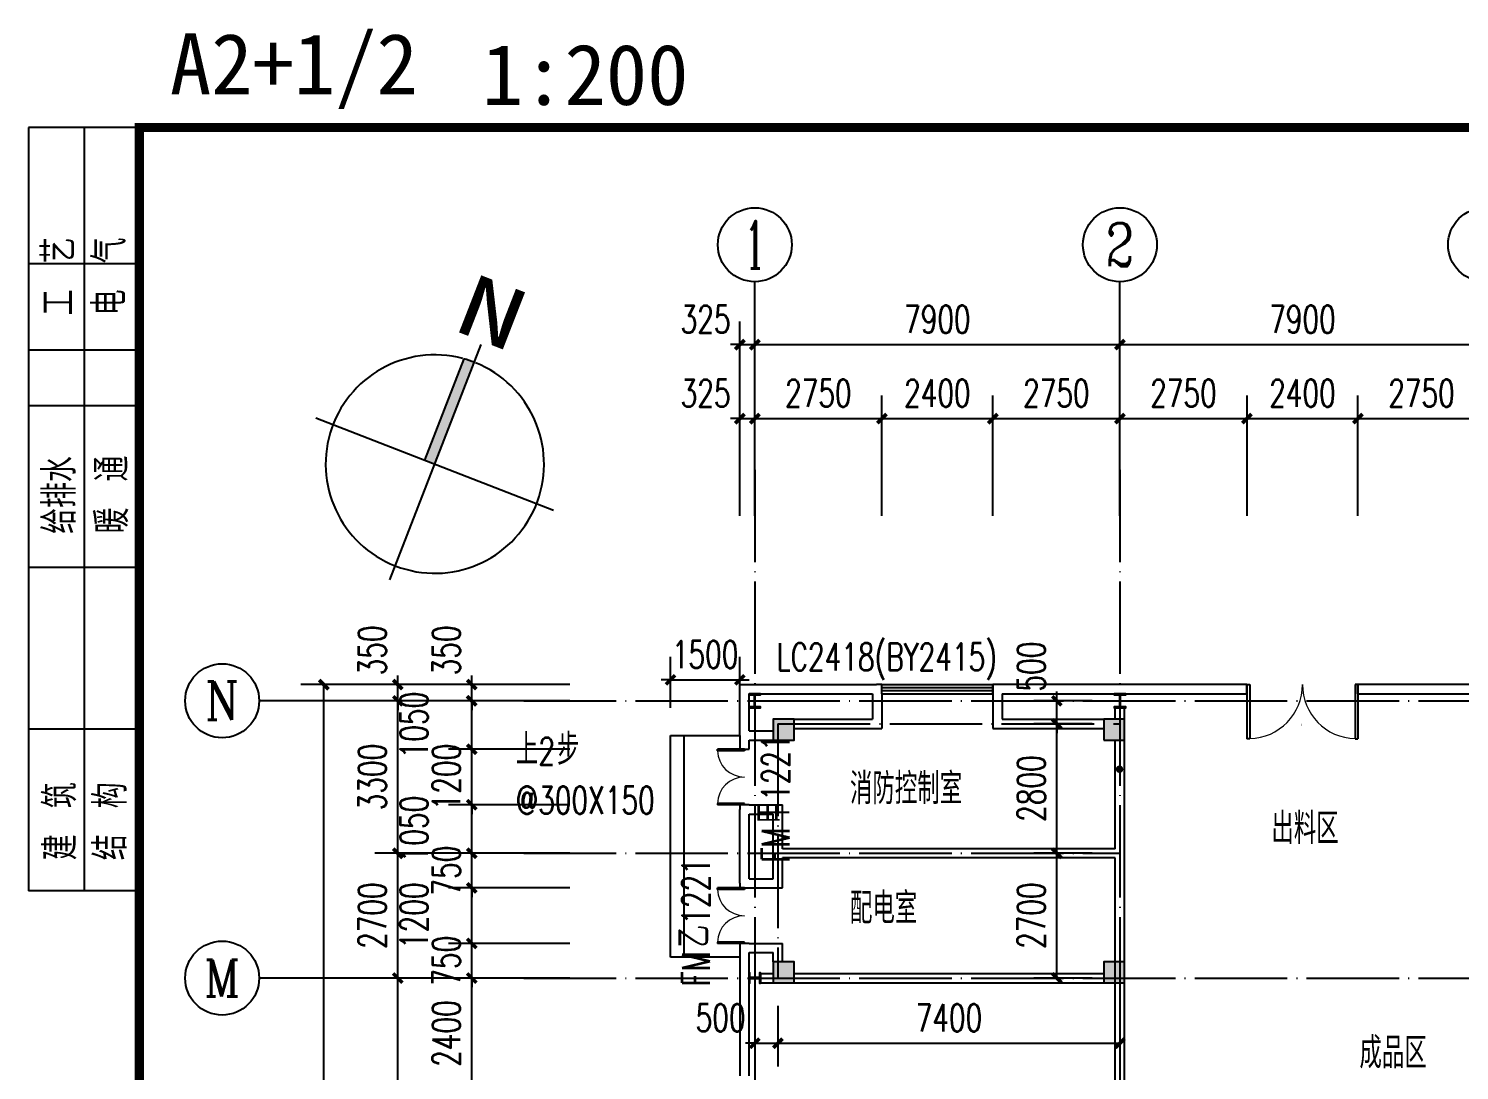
# Model space of a CAD drawing. Extents: x -2187 to 96136, y -11110 to 52208.
# Drawn here: x -2187 to 28771, y 29666 to 52208 of the extents above; entities that cross this region are included whole.
import ezdxf
from ezdxf.enums import TextEntityAlignment as Align

# ---------------------------------------------------------------- set-up
doc = ezdxf.new("R2010")
doc.units = 0
doc.header["$LTSCALE"] = 1000
doc.header["$MEASUREMENT"] = 0
doc.linetypes.add('DOTE', pattern=[2.42, 2, -0.2, 0.02, -0.2])
for name, color, linetype in [('AXIS', 3, 'Continuous'), ('AXIS_TEXT', 7, 'Continuous'), ('COLUMN', 4, 'Continuous'), ('DIM_SYMB', 3, 'Continuous'), ('DOTE', 14, 'DOTE'), ('PUB_DIM', 3, 'Continuous'), ('PUB_HATCH', 8, 'Continuous'), ('PUB_TEXT', 7, 'Continuous'), ('WALL', 4, 'Continuous'), ('WINDOW', 2, 'Continuous'), ('WINDOW_TEXT', 7, 'Continuous')]:
    doc.layers.add(name, color=color, linetype=linetype)
doc.styles.add('_HZTXT', font='txt.shx', dxfattribs={"width": 0.8, "bigfont": 'hztxt.shx'})
doc.styles.add('_TCH_AXIS', font='COMPLEX', dxfattribs={"bigfont": 'GBCBIG'})
doc.styles.add('_TCH_DIM', font='SIMPLEX', dxfattribs={"bigfont": 'GBCBIG'})
doc.styles.add('_TCH_DIM_T3', font='SIMPLEX', dxfattribs={"width": 0.705882, "bigfont": 'GBCBIG'})
doc.styles.add('_TCH_WINDOW', font='SIMPLEX', dxfattribs={"bigfont": 'GBCBIG'})
doc.styles.add('COMPLEX', font='COMPLEX')
doc.styles.get("Standard").update_dxf_attribs({"font": 'gbenor.shx', "bigfont": 'gbcbig.shx'})
doc.styles.add('黑体', font='simhei.ttf')
doc.dimstyles.new('_TCH_ARCH&&200', dxfattribs={"dimtxt": 595, "dimasz": 200, "dimexe": 500, "dimexo": 600, "dimgap": 252.5, "dimtad": 1, "dimdec": 0, "dimzin": 0, "dimdsep": 46, "dimtxsty": '_TCH_DIM_T3', "dimblk": 'ARCHTICK', "dimcen": 0.09, "dimclrt": 7, "dimazin": 2, "dimtfac": 1, "dimtdec": 0, "dimtix": 1, "dimtmove": 2, "dimatfit": 3, "dimfxl": 0, "dimtolj": 1, "dimtzin": 0, "dimarcsym": 0})

# ---------------------------------------------------------------- blocks, each defined once
blk = doc.blocks.new('111')
for p, q in [((1537.8, 2542.5), (1537.8, 3323.4)), ((1503.9, 3262.7), (1503.9, 2926.9)), ((1142.9, 2926.9), (1931.7, 2926.9))]:
    blk.add_line(p, q)
for start, end in [(96.4384, 89.3614), (90.0249, 95.7797)]:
    blk.add_arc((1537.8, 2926.9), 337.5, start, end)
for points in [[(1503.9, 3262.7), (1537.8, 2926.9), (1537.7, 3264.4)], [(1503.9, 2926.9), (1503.9, 3262.7), (1537.8, 2926.9)]]:
    blk.add_solid(points)
at = {"layer": 'PUB_TEXT', "style": '黑体', "width": 1.5}
blk.add_text('N', height=189.3, dxfattribs=at).set_placement((1436.1, 3333.4))
blk = doc.blocks.new('_ArchTick')
at = {"color": 0, "linetype": 'ByBlock', "const_width": 0.4}
blk.add_lwpolyline([(-0.5, -0.5), (0.5, 0.5)], dxfattribs=at)
blk = doc.blocks.new('*D39')
at = {"layer": 'Defpoints', "color": 0, "transparency": 16777216}
for p in [(13201, 38116), (11701, 36913), (13201, 36913)]:
    blk.add_point(p, dxfattribs=at)
at = {"layer": 'PUB_DIM', "color": 0, "lineweight": -2, "transparency": 16777216}
for p, q in [((11701, 37513), (11701, 38616)), ((13201, 37513), (13201, 38616)), ((11701, 38116), (11501, 38116)), ((11701, 38116), (13201, 38116)), ((13201, 38116), (13401, 38116))]:
    blk.add_line(p, q, dxfattribs=at)
at = {"layer": 'PUB_DIM', "color": 0, "lineweight": -2, "transparency": 16777216, "xscale": 200, "yscale": 200, "zscale": 200}
blk.add_blockref('_ArchTick', (11701, 38116), dxfattribs=at)
at = {"layer": 'PUB_DIM', "color": 0, "lineweight": -2, "transparency": 16777216, "xscale": 200, "yscale": 200, "zscale": 200, "rotation": 180}
blk.add_blockref('_ArchTick', (13201, 38116), dxfattribs=at)
at = {"layer": 'PUB_DIM', "color": 7, "transparency": 16777216, "insert": (12451, 38666), "char_height": 595, "attachment_point": 5, "style": '_TCH_DIM_T3'}
blk.add_mtext('\\A1;1500', dxfattribs=at)
blk = doc.blocks.new('*D45')
at = {"layer": 'Defpoints', "color": 0, "transparency": 16777216}
for p in [(13526, 31663), (14026, 31663), (14026, 30253)]:
    blk.add_point(p, dxfattribs=at)
at = {"layer": 'PUB_DIM', "color": 0, "lineweight": -2, "transparency": 16777216}
for p, q in [((13526, 31063), (13526, 29753)), ((14026, 31063), (14026, 29753)), ((13526, 30253), (13326, 30253)), ((13526, 30253), (14026, 30253)), ((14026, 30253), (14226, 30253))]:
    blk.add_line(p, q, dxfattribs=at)
at = {"layer": 'PUB_DIM', "color": 0, "lineweight": -2, "transparency": 16777216, "xscale": 200, "yscale": 200, "zscale": 200}
blk.add_blockref('_ArchTick', (13526, 30253), dxfattribs=at)
at = {"layer": 'PUB_DIM', "color": 0, "lineweight": -2, "transparency": 16777216, "xscale": 200, "yscale": 200, "zscale": 200, "rotation": 180}
blk.add_blockref('_ArchTick', (14026, 30253), dxfattribs=at)
at = {"layer": 'PUB_DIM', "color": 7, "transparency": 16777216, "insert": (12786, 30803), "char_height": 595, "attachment_point": 5, "style": '_TCH_DIM_T3'}
blk.add_mtext('\\A1;500', dxfattribs=at)
blk = doc.blocks.new('*D46')
at = {"layer": 'Defpoints', "color": 0, "transparency": 16777216}
for p in [(14026, 31663), (21426, 31663), (21426, 30253)]:
    blk.add_point(p, dxfattribs=at)
at = {"layer": 'PUB_DIM', "color": 0, "lineweight": -2, "transparency": 16777216}
for p, q in [((14026, 31063), (14026, 29753)), ((21426, 31063), (21426, 29753)), ((14026, 30253), (21426, 30253))]:
    blk.add_line(p, q, dxfattribs=at)
at = {"layer": 'PUB_DIM', "color": 0, "lineweight": -2, "transparency": 16777216, "xscale": 200, "yscale": 200, "zscale": 200, "rotation": 180}
blk.add_blockref('_ArchTick', (14026, 30253), dxfattribs=at)
at = {"layer": 'PUB_DIM', "color": 0, "lineweight": -2, "transparency": 16777216, "xscale": 200, "yscale": 200, "zscale": 200}
blk.add_blockref('_ArchTick', (21426, 30253), dxfattribs=at)
at = {"layer": 'PUB_DIM', "color": 7, "transparency": 16777216, "insert": (17726, 30803), "char_height": 595, "attachment_point": 5, "style": '_TCH_DIM_T3'}
blk.add_mtext('\\A1;7400', dxfattribs=at)
blk = doc.blocks.new('*D47')
at = {"layer": 'Defpoints', "color": 0, "transparency": 16777216}
for p in [(20061, 37663), (21426, 37663), (21426, 37163)]:
    blk.add_point(p, dxfattribs=at)
at = {"layer": 'PUB_DIM', "color": 0, "lineweight": -2, "transparency": 16777216}
for p, q in [((20061, 37663), (20061, 37863)), ((20826, 37663), (19561, 37663)), ((20061, 37163), (20061, 37663)), ((20826, 37163), (19561, 37163)), ((20061, 37163), (20061, 36963))]:
    blk.add_line(p, q, dxfattribs=at)
at = {"layer": 'PUB_DIM', "color": 0, "lineweight": -2, "transparency": 16777216, "xscale": 200, "yscale": 200, "zscale": 200}
for p, rotation in [((20061, 37663), 270), ((20061, 37163), 90)]:
    blk.add_blockref('_ArchTick', p, dxfattribs=dict(at, rotation=rotation))
at = {"layer": 'PUB_DIM', "color": 7, "transparency": 16777216, "insert": (19511, 38403), "char_height": 595, "attachment_point": 5, "rotation": 90, "style": '_TCH_DIM_T3'}
blk.add_mtext('\\A1;500', dxfattribs=at)
blk = doc.blocks.new('*D48')
at = {"layer": 'Defpoints', "color": 0, "transparency": 16777216}
for p in [(20061, 37163), (21426, 37163), (21426, 34363)]:
    blk.add_point(p, dxfattribs=at)
at = {"layer": 'PUB_DIM', "color": 0, "lineweight": -2, "transparency": 16777216}
for p, q in [((20826, 37163), (19561, 37163)), ((20061, 34363), (20061, 37163)), ((20826, 34363), (19561, 34363))]:
    blk.add_line(p, q, dxfattribs=at)
at = {"layer": 'PUB_DIM', "color": 0, "lineweight": -2, "transparency": 16777216, "xscale": 200, "yscale": 200, "zscale": 200}
for p, rotation in [((20061, 37163), 90), ((20061, 34363), 270)]:
    blk.add_blockref('_ArchTick', p, dxfattribs=dict(at, rotation=rotation))
at = {"layer": 'PUB_DIM', "color": 7, "transparency": 16777216, "insert": (19511, 35763), "char_height": 595, "attachment_point": 5, "rotation": 90, "style": '_TCH_DIM_T3'}
blk.add_mtext('\\A1;2800', dxfattribs=at)
blk = doc.blocks.new('*D49')
at = {"layer": 'Defpoints', "color": 0, "transparency": 16777216}
for p in [(20061, 34363), (21426, 34363), (21426, 31663)]:
    blk.add_point(p, dxfattribs=at)
at = {"layer": 'PUB_DIM', "color": 0, "lineweight": -2, "transparency": 16777216}
for p, q in [((20826, 34363), (19561, 34363)), ((20061, 31663), (20061, 34363)), ((20826, 31663), (19561, 31663))]:
    blk.add_line(p, q, dxfattribs=at)
at = {"layer": 'PUB_DIM', "color": 0, "lineweight": -2, "transparency": 16777216, "xscale": 200, "yscale": 200, "zscale": 200}
for p, rotation in [((20061, 34363), 90), ((20061, 31663), 270)]:
    blk.add_blockref('_ArchTick', p, dxfattribs=dict(at, rotation=rotation))
at = {"layer": 'PUB_DIM', "color": 7, "transparency": 16777216, "insert": (19511, 33013), "char_height": 595, "attachment_point": 5, "rotation": 90, "style": '_TCH_DIM_T3'}
blk.add_mtext('\\A1;2700', dxfattribs=at)
blk = doc.blocks.new('*D261')
at = {"layer": 'AXIS', "color": 0, "lineweight": -2}
for p, q in [((9526, 31663), (6901, 31663)), ((7401, 29263), (7401, 31663)), ((9526, 29263), (6901, 29263))]:
    blk.add_line(p, q, dxfattribs=at)
at = {"layer": 'Defpoints', "color": 0}
for p in [(7401, 31663), (10126, 31663), (10126, 29263)]:
    blk.add_point(p, dxfattribs=at)
at = {"layer": 'AXIS', "color": 0, "lineweight": -2, "xscale": 200, "yscale": 200, "zscale": 200}
for p, rotation in [((7401, 31663), 90), ((7401, 29263), 270)]:
    blk.add_blockref('_ArchTick', p, dxfattribs=dict(at, rotation=rotation))
at = {"layer": 'AXIS', "color": 7, "insert": (6851, 30463), "char_height": 595, "attachment_point": 5, "rotation": 90, "style": '_TCH_DIM_T3'}
blk.add_mtext('\\A1;2400', dxfattribs=at)
blk = doc.blocks.new('*D260')
at = {"layer": 'AXIS', "color": 0, "lineweight": -2}
for p, q in [((7401, 32413), (7401, 32613)), ((9526, 32413), (6901, 32413)), ((7401, 31663), (7401, 32413)), ((9526, 31663), (6901, 31663)), ((7401, 31663), (7401, 31463))]:
    blk.add_line(p, q, dxfattribs=at)
at = {"layer": 'Defpoints', "color": 0}
for p in [(7401, 32413), (10126, 32413), (10126, 31663)]:
    blk.add_point(p, dxfattribs=at)
at = {"layer": 'AXIS', "color": 0, "lineweight": -2, "xscale": 200, "yscale": 200, "zscale": 200}
for p, rotation in [((7401, 32413), 270), ((7401, 31663), 90)]:
    blk.add_blockref('_ArchTick', p, dxfattribs=dict(at, rotation=rotation))
at = {"layer": 'AXIS', "color": 7, "insert": (6851, 32038), "char_height": 595, "attachment_point": 5, "rotation": 90, "style": '_TCH_DIM_T3'}
blk.add_mtext('\\A1;750', dxfattribs=at)
blk = doc.blocks.new('*D259')
at = {"layer": 'AXIS', "color": 0, "lineweight": -2}
for p, q in [((9526, 33613), (6901, 33613)), ((7401, 32413), (7401, 33613)), ((9526, 32413), (6901, 32413))]:
    blk.add_line(p, q, dxfattribs=at)
at = {"layer": 'Defpoints', "color": 0}
for p in [(7401, 33613), (10126, 33613), (10126, 32413)]:
    blk.add_point(p, dxfattribs=at)
at = {"layer": 'AXIS', "color": 0, "lineweight": -2, "xscale": 200, "yscale": 200, "zscale": 200}
for p, rotation in [((7401, 33613), 90), ((7401, 32413), 270)]:
    blk.add_blockref('_ArchTick', p, dxfattribs=dict(at, rotation=rotation))
at = {"layer": 'AXIS', "color": 7, "insert": (6151, 33013), "char_height": 595, "attachment_point": 5, "rotation": 90, "style": '_TCH_DIM_T3'}
blk.add_mtext('\\A1;1200', dxfattribs=at)
blk = doc.blocks.new('*D258')
at = {"layer": 'AXIS', "color": 0, "lineweight": -2}
for p, q in [((7401, 34363), (7401, 34563)), ((9526, 34363), (6901, 34363)), ((7401, 33613), (7401, 34363)), ((9526, 33613), (6901, 33613)), ((7401, 33613), (7401, 33413))]:
    blk.add_line(p, q, dxfattribs=at)
at = {"layer": 'Defpoints', "color": 0}
for p in [(7401, 34363), (10126, 34363), (10126, 33613)]:
    blk.add_point(p, dxfattribs=at)
at = {"layer": 'AXIS', "color": 0, "lineweight": -2, "xscale": 200, "yscale": 200, "zscale": 200}
for p, rotation in [((7401, 34363), 270), ((7401, 33613), 90)]:
    blk.add_blockref('_ArchTick', p, dxfattribs=dict(at, rotation=rotation))
at = {"layer": 'AXIS', "color": 7, "insert": (6851, 33988), "char_height": 595, "attachment_point": 5, "rotation": 90, "style": '_TCH_DIM_T3'}
blk.add_mtext('\\A1;750', dxfattribs=at)
blk = doc.blocks.new('*D257')
at = {"layer": 'AXIS', "color": 0, "lineweight": -2}
for p, q in [((9526, 35413), (6901, 35413)), ((7401, 34363), (7401, 35413)), ((9526, 34363), (6901, 34363))]:
    blk.add_line(p, q, dxfattribs=at)
at = {"layer": 'Defpoints', "color": 0}
for p in [(7401, 35413), (10126, 35413), (10126, 34363)]:
    blk.add_point(p, dxfattribs=at)
at = {"layer": 'AXIS', "color": 0, "lineweight": -2, "xscale": 200, "yscale": 200, "zscale": 200}
for p, rotation in [((7401, 35413), 90), ((7401, 34363), 270)]:
    blk.add_blockref('_ArchTick', p, dxfattribs=dict(at, rotation=rotation))
at = {"layer": 'AXIS', "color": 7, "insert": (6151, 34888), "char_height": 595, "attachment_point": 5, "rotation": 90, "style": '_TCH_DIM_T3'}
blk.add_mtext('\\A1;1050', dxfattribs=at)
blk = doc.blocks.new('*D256')
at = {"layer": 'AXIS', "color": 0, "lineweight": -2}
for p, q in [((9526, 36613), (6901, 36613)), ((7401, 36613), (7401, 36813)), ((7401, 35413), (7401, 36613)), ((9526, 35413), (6901, 35413)), ((7401, 35413), (7401, 35213))]:
    blk.add_line(p, q, dxfattribs=at)
at = {"layer": 'Defpoints', "color": 0}
for p in [(7401, 36613), (10126, 36613), (10126, 35413)]:
    blk.add_point(p, dxfattribs=at)
at = {"layer": 'AXIS', "color": 0, "lineweight": -2, "xscale": 200, "yscale": 200, "zscale": 200}
for p, rotation in [((7401, 36613), 270), ((7401, 35413), 90)]:
    blk.add_blockref('_ArchTick', p, dxfattribs=dict(at, rotation=rotation))
at = {"layer": 'AXIS', "color": 7, "insert": (6851, 36013), "char_height": 595, "attachment_point": 5, "rotation": 90, "style": '_TCH_DIM_T3'}
blk.add_mtext('\\A1;1200', dxfattribs=at)
blk = doc.blocks.new('*D255')
at = {"layer": 'AXIS', "color": 0, "lineweight": -2}
for p, q in [((9526, 37663), (6901, 37663)), ((7401, 36613), (7401, 37663)), ((9526, 36613), (6901, 36613))]:
    blk.add_line(p, q, dxfattribs=at)
at = {"layer": 'Defpoints', "color": 0}
for p in [(7401, 37663), (10126, 37663), (10126, 36613)]:
    blk.add_point(p, dxfattribs=at)
at = {"layer": 'AXIS', "color": 0, "lineweight": -2, "xscale": 200, "yscale": 200, "zscale": 200}
for p, rotation in [((7401, 37663), 90), ((7401, 36613), 270)]:
    blk.add_blockref('_ArchTick', p, dxfattribs=dict(at, rotation=rotation))
at = {"layer": 'AXIS', "color": 7, "insert": (6151, 37138), "char_height": 595, "attachment_point": 5, "rotation": 90, "style": '_TCH_DIM_T3'}
blk.add_mtext('\\A1;1050', dxfattribs=at)
blk = doc.blocks.new('*D254')
at = {"layer": 'AXIS', "color": 0, "lineweight": -2}
for p, q in [((7401, 38013), (7401, 38213)), ((9526, 38013), (6901, 38013)), ((7401, 37663), (7401, 38013)), ((9526, 37663), (6901, 37663)), ((7401, 37663), (7401, 37463))]:
    blk.add_line(p, q, dxfattribs=at)
at = {"layer": 'Defpoints', "color": 0}
for p in [(7401, 38013), (10126, 38013), (10126, 37663)]:
    blk.add_point(p, dxfattribs=at)
at = {"layer": 'AXIS', "color": 0, "lineweight": -2, "xscale": 200, "yscale": 200, "zscale": 200}
for p, rotation in [((7401, 38013), 270), ((7401, 37663), 90)]:
    blk.add_blockref('_ArchTick', p, dxfattribs=dict(at, rotation=rotation))
at = {"layer": 'AXIS', "color": 7, "insert": (6851, 38753), "char_height": 595, "attachment_point": 5, "rotation": 90, "style": '_TCH_DIM_T3'}
blk.add_mtext('\\A1;350', dxfattribs=at)
blk = doc.blocks.new('*D199')
at = {"layer": 'AXIS', "color": 0, "lineweight": -2}
for p, q in [((13201, 41663), (13201, 44269)), ((13526, 41663), (13526, 44269)), ((13201, 43769), (13001, 43769)), ((13201, 43769), (13526, 43769)), ((13526, 43769), (13726, 43769))]:
    blk.add_line(p, q, dxfattribs=at)
at = {"layer": 'Defpoints', "color": 0}
for p in [(13526, 43769), (13201, 41063), (13526, 41063)]:
    blk.add_point(p, dxfattribs=at)
at = {"layer": 'AXIS', "color": 0, "lineweight": -2, "xscale": 200, "yscale": 200, "zscale": 200}
blk.add_blockref('_ArchTick', (13201, 43769), dxfattribs=at)
at = {"layer": 'AXIS', "color": 0, "lineweight": -2, "xscale": 200, "yscale": 200, "zscale": 200, "rotation": 180}
blk.add_blockref('_ArchTick', (13526, 43769), dxfattribs=at)
at = {"layer": 'AXIS', "color": 7, "insert": (12461, 44319), "char_height": 595, "attachment_point": 5, "style": '_TCH_DIM_T3'}
blk.add_mtext('\\A1;325', dxfattribs=at)
blk = doc.blocks.new('*D198')
at = {"layer": 'AXIS', "color": 0, "lineweight": -2}
for p, q in [((13526, 41663), (13526, 44269)), ((16276, 41663), (16276, 44269)), ((13526, 43769), (16276, 43769))]:
    blk.add_line(p, q, dxfattribs=at)
at = {"layer": 'Defpoints', "color": 0}
for p in [(16276, 43769), (13526, 41063), (16276, 41063)]:
    blk.add_point(p, dxfattribs=at)
at = {"layer": 'AXIS', "color": 0, "lineweight": -2, "xscale": 200, "yscale": 200, "zscale": 200, "rotation": 180}
blk.add_blockref('_ArchTick', (13526, 43769), dxfattribs=at)
at = {"layer": 'AXIS', "color": 0, "lineweight": -2, "xscale": 200, "yscale": 200, "zscale": 200}
blk.add_blockref('_ArchTick', (16276, 43769), dxfattribs=at)
at = {"layer": 'AXIS', "color": 7, "insert": (14901, 44319), "char_height": 595, "attachment_point": 5, "style": '_TCH_DIM_T3'}
blk.add_mtext('\\A1;2750', dxfattribs=at)
blk = doc.blocks.new('*D197')
at = {"layer": 'AXIS', "color": 0, "lineweight": -2}
for p, q in [((16276, 41663), (16276, 44269)), ((18676, 41663), (18676, 44269)), ((16276, 43769), (18676, 43769))]:
    blk.add_line(p, q, dxfattribs=at)
at = {"layer": 'Defpoints', "color": 0}
for p in [(18676, 43769), (16276, 41063), (18676, 41063)]:
    blk.add_point(p, dxfattribs=at)
at = {"layer": 'AXIS', "color": 0, "lineweight": -2, "xscale": 200, "yscale": 200, "zscale": 200, "rotation": 180}
blk.add_blockref('_ArchTick', (16276, 43769), dxfattribs=at)
at = {"layer": 'AXIS', "color": 0, "lineweight": -2, "xscale": 200, "yscale": 200, "zscale": 200}
blk.add_blockref('_ArchTick', (18676, 43769), dxfattribs=at)
at = {"layer": 'AXIS', "color": 7, "insert": (17476, 44319), "char_height": 595, "attachment_point": 5, "style": '_TCH_DIM_T3'}
blk.add_mtext('\\A1;2400', dxfattribs=at)
blk = doc.blocks.new('*D196')
at = {"layer": 'AXIS', "color": 0, "lineweight": -2}
for p, q in [((18676, 41663), (18676, 44269)), ((21426, 41663), (21426, 44269)), ((18676, 43769), (21426, 43769))]:
    blk.add_line(p, q, dxfattribs=at)
at = {"layer": 'Defpoints', "color": 0}
for p in [(21426, 43769), (18676, 41063), (21426, 41063)]:
    blk.add_point(p, dxfattribs=at)
at = {"layer": 'AXIS', "color": 0, "lineweight": -2, "xscale": 200, "yscale": 200, "zscale": 200, "rotation": 180}
blk.add_blockref('_ArchTick', (18676, 43769), dxfattribs=at)
at = {"layer": 'AXIS', "color": 0, "lineweight": -2, "xscale": 200, "yscale": 200, "zscale": 200}
blk.add_blockref('_ArchTick', (21426, 43769), dxfattribs=at)
at = {"layer": 'AXIS', "color": 7, "insert": (20051, 44319), "char_height": 595, "attachment_point": 5, "style": '_TCH_DIM_T3'}
blk.add_mtext('\\A1;2750', dxfattribs=at)
blk = doc.blocks.new('*D195')
at = {"layer": 'AXIS', "color": 0, "lineweight": -2}
for p, q in [((21426, 41663), (21426, 44269)), ((24176, 41663), (24176, 44269)), ((21426, 43769), (24176, 43769))]:
    blk.add_line(p, q, dxfattribs=at)
at = {"layer": 'Defpoints', "color": 0}
for p in [(24176, 43769), (21426, 41063), (24176, 41063)]:
    blk.add_point(p, dxfattribs=at)
at = {"layer": 'AXIS', "color": 0, "lineweight": -2, "xscale": 200, "yscale": 200, "zscale": 200, "rotation": 180}
blk.add_blockref('_ArchTick', (21426, 43769), dxfattribs=at)
at = {"layer": 'AXIS', "color": 0, "lineweight": -2, "xscale": 200, "yscale": 200, "zscale": 200}
blk.add_blockref('_ArchTick', (24176, 43769), dxfattribs=at)
at = {"layer": 'AXIS', "color": 7, "insert": (22801, 44319), "char_height": 595, "attachment_point": 5, "style": '_TCH_DIM_T3'}
blk.add_mtext('\\A1;2750', dxfattribs=at)
blk = doc.blocks.new('*D194')
at = {"layer": 'AXIS', "color": 0, "lineweight": -2}
for p, q in [((24176, 41663), (24176, 44269)), ((26576, 41663), (26576, 44269)), ((24176, 43769), (26576, 43769))]:
    blk.add_line(p, q, dxfattribs=at)
at = {"layer": 'Defpoints', "color": 0}
for p in [(26576, 43769), (24176, 41063), (26576, 41063)]:
    blk.add_point(p, dxfattribs=at)
at = {"layer": 'AXIS', "color": 0, "lineweight": -2, "xscale": 200, "yscale": 200, "zscale": 200, "rotation": 180}
blk.add_blockref('_ArchTick', (24176, 43769), dxfattribs=at)
at = {"layer": 'AXIS', "color": 0, "lineweight": -2, "xscale": 200, "yscale": 200, "zscale": 200}
blk.add_blockref('_ArchTick', (26576, 43769), dxfattribs=at)
at = {"layer": 'AXIS', "color": 7, "insert": (25376, 44319), "char_height": 595, "attachment_point": 5, "style": '_TCH_DIM_T3'}
blk.add_mtext('\\A1;2400', dxfattribs=at)
blk = doc.blocks.new('*D193')
at = {"layer": 'AXIS', "color": 0, "lineweight": -2}
for p, q in [((26576, 41663), (26576, 44269)), ((29326, 41663), (29326, 44269)), ((26576, 43769), (29326, 43769))]:
    blk.add_line(p, q, dxfattribs=at)
at = {"layer": 'Defpoints', "color": 0}
for p in [(29326, 43769), (26576, 41063), (29326, 41063)]:
    blk.add_point(p, dxfattribs=at)
at = {"layer": 'AXIS', "color": 0, "lineweight": -2, "xscale": 200, "yscale": 200, "zscale": 200, "rotation": 180}
blk.add_blockref('_ArchTick', (26576, 43769), dxfattribs=at)
at = {"layer": 'AXIS', "color": 0, "lineweight": -2, "xscale": 200, "yscale": 200, "zscale": 200}
blk.add_blockref('_ArchTick', (29326, 43769), dxfattribs=at)
at = {"layer": 'AXIS', "color": 7, "insert": (27951, 44319), "char_height": 595, "attachment_point": 5, "style": '_TCH_DIM_T3'}
blk.add_mtext('\\A1;2750', dxfattribs=at)
blk = doc.blocks.new('*D248')
at = {"layer": 'AXIS', "color": 0, "lineweight": -2}
for p, q in [((7926, 31663), (5301, 31663)), ((5801, 25663), (5801, 31663)), ((7926, 25663), (5301, 25663))]:
    blk.add_line(p, q, dxfattribs=at)
at = {"layer": 'Defpoints', "color": 0}
for p in [(5801, 31663), (8526, 31663), (8526, 25663)]:
    blk.add_point(p, dxfattribs=at)
at = {"layer": 'AXIS', "color": 0, "lineweight": -2, "xscale": 200, "yscale": 200, "zscale": 200}
for p, rotation in [((5801, 31663), 90), ((5801, 25663), 270)]:
    blk.add_blockref('_ArchTick', p, dxfattribs=dict(at, rotation=rotation))
at = {"layer": 'AXIS', "color": 7, "insert": (5251, 28663), "char_height": 595, "attachment_point": 5, "rotation": 90, "style": '_TCH_DIM_T3'}
blk.add_mtext('\\A1;6000', dxfattribs=at)
blk = doc.blocks.new('*D247')
at = {"layer": 'AXIS', "color": 0, "lineweight": -2}
for p, q in [((7926, 34363), (5301, 34363)), ((5801, 31663), (5801, 34363)), ((7926, 31663), (5301, 31663))]:
    blk.add_line(p, q, dxfattribs=at)
at = {"layer": 'Defpoints', "color": 0}
for p in [(5801, 34363), (8526, 34363), (8526, 31663)]:
    blk.add_point(p, dxfattribs=at)
at = {"layer": 'AXIS', "color": 0, "lineweight": -2, "xscale": 200, "yscale": 200, "zscale": 200}
for p, rotation in [((5801, 34363), 90), ((5801, 31663), 270)]:
    blk.add_blockref('_ArchTick', p, dxfattribs=dict(at, rotation=rotation))
at = {"layer": 'AXIS', "color": 7, "insert": (5251, 33013), "char_height": 595, "attachment_point": 5, "rotation": 90, "style": '_TCH_DIM_T3'}
blk.add_mtext('\\A1;2700', dxfattribs=at)
blk = doc.blocks.new('*D246')
at = {"layer": 'AXIS', "color": 0, "lineweight": -2}
for p, q in [((7926, 37663), (5301, 37663)), ((5801, 34363), (5801, 37663)), ((7926, 34363), (5301, 34363))]:
    blk.add_line(p, q, dxfattribs=at)
at = {"layer": 'Defpoints', "color": 0}
for p in [(5801, 37663), (8526, 37663), (8526, 34363)]:
    blk.add_point(p, dxfattribs=at)
at = {"layer": 'AXIS', "color": 0, "lineweight": -2, "xscale": 200, "yscale": 200, "zscale": 200}
for p, rotation in [((5801, 37663), 90), ((5801, 34363), 270)]:
    blk.add_blockref('_ArchTick', p, dxfattribs=dict(at, rotation=rotation))
at = {"layer": 'AXIS', "color": 7, "insert": (5251, 36013), "char_height": 595, "attachment_point": 5, "rotation": 90, "style": '_TCH_DIM_T3'}
blk.add_mtext('\\A1;3300', dxfattribs=at)
blk = doc.blocks.new('*D245')
at = {"layer": 'AXIS', "color": 0, "lineweight": -2}
for p, q in [((5801, 38013), (5801, 38213)), ((7926, 38013), (5301, 38013)), ((5801, 37663), (5801, 38013)), ((7926, 37663), (5301, 37663)), ((5801, 37663), (5801, 37463))]:
    blk.add_line(p, q, dxfattribs=at)
at = {"layer": 'Defpoints', "color": 0}
for p in [(5801, 38013), (8526, 38013), (8526, 37663)]:
    blk.add_point(p, dxfattribs=at)
at = {"layer": 'AXIS', "color": 0, "lineweight": -2, "xscale": 200, "yscale": 200, "zscale": 200}
for p, rotation in [((5801, 38013), 270), ((5801, 37663), 90)]:
    blk.add_blockref('_ArchTick', p, dxfattribs=dict(at, rotation=rotation))
at = {"layer": 'AXIS', "color": 7, "insert": (5251, 38753), "char_height": 595, "attachment_point": 5, "rotation": 90, "style": '_TCH_DIM_T3'}
blk.add_mtext('\\A1;350', dxfattribs=at)
blk = doc.blocks.new('*D244')
at = {"layer": 'AXIS', "color": 0, "lineweight": -2}
for p, q in [((7926, 38013), (3701, 38013)), ((4201, 1313), (4201, 38013)), ((7926, 1313), (3701, 1313))]:
    blk.add_line(p, q, dxfattribs=at)
at = {"layer": 'Defpoints', "color": 0}
for p in [(4201, 38013), (8526, 38013), (8526, 1313)]:
    blk.add_point(p, dxfattribs=at)
at = {"layer": 'AXIS', "color": 0, "lineweight": -2, "xscale": 200, "yscale": 200, "zscale": 200}
for p, rotation in [((4201, 38013), 90), ((4201, 1313), 270)]:
    blk.add_blockref('_ArchTick', p, dxfattribs=dict(at, rotation=rotation))
at = {"layer": 'AXIS', "color": 7, "insert": (3651, 19663), "char_height": 595, "attachment_point": 5, "rotation": 90, "style": '_TCH_DIM_T3'}
blk.add_mtext('\\A1;36700', dxfattribs=at)
blk = doc.blocks.new('*D167')
at = {"layer": 'AXIS', "color": 0, "lineweight": -2}
for p, q in [((13201, 43263), (13201, 45869)), ((13526, 43263), (13526, 45869)), ((13201, 45369), (13001, 45369)), ((13201, 45369), (13526, 45369)), ((13526, 45369), (13726, 45369))]:
    blk.add_line(p, q, dxfattribs=at)
at = {"layer": 'Defpoints', "color": 0}
for p in [(13526, 45369), (13201, 42663), (13526, 42663)]:
    blk.add_point(p, dxfattribs=at)
at = {"layer": 'AXIS', "color": 0, "lineweight": -2, "xscale": 200, "yscale": 200, "zscale": 200}
blk.add_blockref('_ArchTick', (13201, 45369), dxfattribs=at)
at = {"layer": 'AXIS', "color": 0, "lineweight": -2, "xscale": 200, "yscale": 200, "zscale": 200, "rotation": 180}
blk.add_blockref('_ArchTick', (13526, 45369), dxfattribs=at)
at = {"layer": 'AXIS', "color": 7, "insert": (12461, 45919), "char_height": 595, "attachment_point": 5, "style": '_TCH_DIM_T3'}
blk.add_mtext('\\A1;325', dxfattribs=at)
blk = doc.blocks.new('*D166')
at = {"layer": 'AXIS', "color": 0, "lineweight": -2}
for p, q in [((13526, 43263), (13526, 45869)), ((21426, 43263), (21426, 45869)), ((13526, 45369), (21426, 45369))]:
    blk.add_line(p, q, dxfattribs=at)
at = {"layer": 'Defpoints', "color": 0}
for p in [(21426, 45369), (13526, 42663), (21426, 42663)]:
    blk.add_point(p, dxfattribs=at)
at = {"layer": 'AXIS', "color": 0, "lineweight": -2, "xscale": 200, "yscale": 200, "zscale": 200, "rotation": 180}
blk.add_blockref('_ArchTick', (13526, 45369), dxfattribs=at)
at = {"layer": 'AXIS', "color": 0, "lineweight": -2, "xscale": 200, "yscale": 200, "zscale": 200}
blk.add_blockref('_ArchTick', (21426, 45369), dxfattribs=at)
at = {"layer": 'AXIS', "color": 7, "insert": (17476, 45919), "char_height": 595, "attachment_point": 5, "style": '_TCH_DIM_T3'}
blk.add_mtext('\\A1;7900', dxfattribs=at)
blk = doc.blocks.new('*D165')
at = {"layer": 'AXIS', "color": 0, "lineweight": -2}
for p, q in [((21426, 43263), (21426, 45869)), ((29326, 43263), (29326, 45869)), ((21426, 45369), (29326, 45369))]:
    blk.add_line(p, q, dxfattribs=at)
at = {"layer": 'Defpoints', "color": 0}
for p in [(29326, 45369), (21426, 42663), (29326, 42663)]:
    blk.add_point(p, dxfattribs=at)
at = {"layer": 'AXIS', "color": 0, "lineweight": -2, "xscale": 200, "yscale": 200, "zscale": 200, "rotation": 180}
blk.add_blockref('_ArchTick', (21426, 45369), dxfattribs=at)
at = {"layer": 'AXIS', "color": 0, "lineweight": -2, "xscale": 200, "yscale": 200, "zscale": 200}
blk.add_blockref('_ArchTick', (29326, 45369), dxfattribs=at)
at = {"layer": 'AXIS', "color": 7, "insert": (25376, 45919), "char_height": 595, "attachment_point": 5, "style": '_TCH_DIM_T3'}
blk.add_mtext('\\A1;7900', dxfattribs=at)
blk = doc.blocks.new('_AXISO')
blk.add_circle((0, 0), 0.5)
at = {"layer": 'AXIS_TEXT', "style": 'COMPLEX', "width": 1.041667}
blk.add_attdef('A', text='', height=0.56, dxfattribs=at).set_placement((-0.25, -0.28), (0.25, -0.28), align=Align.FIT)
blk = doc.blocks.new('$TCHSYS$WIN2D')
for p, q in [((-0.5, 0.5), (0.5, 0.5)), ((-0.5, 0.5), (-0.5, -0.5)), ((0.5, 0.5), (0.5, -0.5)), ((0.5, 0.167), (-0.5, 0.167)), ((0.5, -0.167), (-0.5, -0.167)), ((-0.5, -0.5), (0.5, -0.5))]:
    blk.add_line(p, q)
blk = doc.blocks.new('$DorLib2D$00000002')
for p, q in [((-0.5, 0), (-0.5, 0.4875)), ((-0.475, 0.4875), (-0.5, 0.4875)), ((-0.475, 0), (-0.475, 0.4875)), ((0.475, 0), (0.475, 0.4875)), ((0.475, 0.4875), (0.5, 0.4875)), ((0.5, 0), (0.5, 0.4875)), ((-0.5, 0), (-0.475, 0)), ((0.5, 0), (0.475, 0))]:
    blk.add_line(p, q)
at = {"lineweight": 13}
for centre, start, end in [((-0.4875, 0), 0, 88.53072), ((0.4875, 0), 91.46928, 180)]:
    blk.add_arc(centre, 0.4875, start, end, dxfattribs=at)
blk = doc.blocks.new('_FZH')
blk.add_lwpolyline([(-0.5, -0.5), (0.5, -0.5), (0.5, 0.5), (-0.5, 0.5)], close=True)
at = {"layer": 'PUB_HATCH'}
blk.add_solid([(-0.5, -0.5), (0.5, -0.5), (-0.5, 0.5), (0.5, 0.5)], dxfattribs=at)

msp = doc.modelspace()

# ---------------------------------------------------------------- linework, layer by layer
for p, q in [((-2187.157, 50068.59), (-2187.157, 33547.294)), ((210.843, 50068.59), (-2187.157, 50068.59)), ((-988.157, 50068.59), (-988.157, 33547.294)), ((210.843, 50068.59), (210.843, 33547.294)), ((210.843, 47114.773), (-2187.157, 47114.773)), ((210.843, 45253.324), (-2187.157, 45253.324)), ((210.843, 44047.294), (-2187.157, 44047.294)), ((210.843, 44047.294), (-2187.157, 44047.294)), ((210.843, 40547.294), (-2187.157, 40547.294)), ((24175.665, 38013.27), (24175.665, 36843.27)), ((24175.665, 38013.27), (24235.665, 38013.27)), ((24175.665, 37813.27), (24175.665, 38013.27)), ((24235.665, 38013.27), (24235.665, 36843.27)), ((26515.665, 38013.27), (26515.665, 36843.27)), ((26575.665, 38013.27), (26515.665, 38013.27)), ((26575.665, 38013.27), (26575.665, 36843.27)), ((26575.665, 37813.27), (26575.665, 38013.27)), ((210.843, 37047.294), (-2187.157, 37047.294)), ((210.843, 37047.294), (-2187.157, 37047.294)), ((24235.665, 36843.27), (24175.665, 36843.27)), ((26515.665, 36843.27), (26575.665, 36843.27)), ((210.843, 33547.294), (-2187.157, 33547.294))]:
    msp.add_line(p, q)
at = {"color": 2}
for p, q in [((11700.665, 32113.27), (11700.665, 36913.27)), ((11700.665, 36913.27), (13200.665, 36913.27)), ((12000.665, 32113.27), (12000.665, 36913.27)), ((13200.665, 32113.27), (11700.665, 32113.27))]:
    msp.add_line(p, q, dxfattribs=at)
at = {"const_width": 200}
msp.add_lwpolyline([(95975.025, -11009.582), (95975.025, -11009.582), (210.843, -11009.582), (210.843, 50068.59), (95974.931, 50068.59), (95974.931, -11009.582)], dxfattribs=at)
at = {"lineweight": 13}
for centre, start, end in [((24205.665, 38013.27), 271.4692836, 0), ((26545.665, 38013.27), 180, 268.5307164)]:
    msp.add_arc(centre, 1170, start, end, dxfattribs=at)
at = {"layer": 'AXIS'}
for p, q in [((13525.665, 42663.27), (13525.665, 46730.749)), ((21425.665, 42663.27), (21425.665, 46730.749)), ((8525.665, 37663.27), (2800.787, 37663.27)), ((8525.665, 31663.27), (2800.787, 31663.27))]:
    msp.add_line(p, q, dxfattribs=at)
at = {"layer": 'COLUMN'}
for points in [[(13650.665, 37813.27), (13400.665, 37813.27), (13400.665, 37793.27), (13515.665, 37793.27), (13515.665, 37533.27), (13400.665, 37533.27), (13400.665, 37513.27), (13650.665, 37513.27), (13650.665, 37533.27), (13535.665, 37533.27), (13535.665, 37793.27), (13650.665, 37793.27)], [(21550.665, 37813.27), (21300.665, 37813.27), (21300.665, 37793.27), (21415.665, 37793.27), (21415.665, 37533.27), (21300.665, 37533.27), (21300.665, 37513.27), (21550.665, 37513.27), (21550.665, 37533.27), (21435.665, 37533.27), (21435.665, 37793.27), (21550.665, 37793.27)], [(13650.665, 31553.27), (13650.665, 31773.27), (13630.665, 31773.27), (13630.665, 31673.27), (13420.665, 31673.27), (13420.665, 31773.27), (13400.665, 31773.27), (13400.665, 31553.27), (13420.665, 31553.27), (13420.665, 31653.27), (13630.665, 31653.27), (13630.665, 31553.27)]]:
    msp.add_lwpolyline(points, close=True, dxfattribs=at)
at = {"layer": 'DIM_SYMB'}
for points in [[(25358.139, 35506.138, 0, 0, 0), (25359.105, 36494.367, 160, 0, 0), (25365.572, 37142.326, 0, 0, 0)], [(8353.351, 36019.737, 0, 0, 0), (12052.706, 36019.737, 160, 0, 0), (12652.706, 36019.737, 0, 0, 0)]]:
    msp.add_lwpolyline(points, format="xyseb", dxfattribs=at)
at = {"layer": 'DIM_SYMB', "const_width": 80}
msp.add_lwpolyline([(21457.622, 36181.545, 1), (21377.622, 36181.545, 1)], format="xyb", close=True, dxfattribs=at)
at = {"layer": 'DOTE'}
for p, q in [((13525.665, 42663.27), (13525.665, -3336.73)), ((21425.665, 42663.27), (21425.665, -3336.73)), ((8525.665, 37663.27), (96135.668, 37663.27)), ((14025.665, 37163.27), (21425.665, 37163.27)), ((14025.665, 37163.27), (14025.665, 31663.27)), ((8525.665, 34363.27), (21425.665, 34363.27)), ((8525.665, 31663.27), (92525.665, 31663.27))]:
    msp.add_line(p, q, dxfattribs=at)
at = {"layer": 'WALL'}
for p, q in [((13200.665, 38013.27), (16156.388, 38013.27)), ((13200.665, 36913.27), (13200.665, 38013.27)), ((13400.665, 37813.27), (16075.665, 37813.27)), ((13400.665, 37013.27), (13400.665, 37813.27)), ((16075.665, 37813.27), (16075.665, 37263.27)), ((16275.665, 38013.27), (16156.388, 38013.27)), ((16275.665, 37813.27), (16275.665, 38013.27)), ((16275.665, 37813.27), (16275.665, 37063.27)), ((18775.665, 38013.27), (18675.665, 38013.27)), ((18675.665, 38013.27), (18675.665, 37813.27)), ((18675.665, 37813.27), (18675.665, 37063.27)), ((24175.665, 38013.27), (18775.665, 38013.27)), ((18875.665, 37813.27), (18875.665, 37263.27)), ((18875.665, 37813.27), (24175.665, 37813.27)), ((24175.665, 37813.27), (24175.665, 38013.27)), ((32826.736, 38013.27), (26575.665, 38013.27)), ((26575.665, 38013.27), (26575.665, 37813.27)), ((26575.665, 37813.27), (32826.736, 37813.27)), ((21325.665, 37263.27), (21325.665, 37513.27)), ((21325.665, 37513.27), (21525.665, 37513.27)), ((21525.665, 37263.27), (21525.665, 37513.27)), ((14375.665, 37263.27), (16075.665, 37263.27)), ((18875.665, 37263.27), (21075.665, 37263.27)), ((13200.665, 36913.27), (13200.665, 36613.27)), ((13400.665, 37013.27), (13925.665, 37013.27)), ((14375.665, 37063.27), (16275.665, 37063.27)), ((18675.665, 37063.27), (21075.665, 37063.27)), ((13200.665, 36613.27), (13400.665, 36613.27)), ((13400.665, 36813.27), (13925.665, 36813.27)), ((13400.665, 36613.27), (13400.665, 36813.27)), ((21325.665, 34463.27), (21325.665, 36813.27)), ((21525.665, 34363.27), (21525.665, 36813.27)), ((13400.665, 35413.27), (13200.665, 35413.27)), ((13200.665, 35413.27), (13200.665, 35313.27)), ((13200.665, 33713.27), (13200.665, 35313.27)), ((13400.665, 35413.27), (14125.665, 35413.27)), ((14125.665, 34463.27), (14125.665, 35413.27)), ((13400.665, 35213.27), (13925.665, 35213.27)), ((13400.665, 33813.27), (13400.665, 35213.27)), ((13925.665, 34363.27), (13925.665, 35213.27)), ((21325.665, 34463.27), (14125.665, 34463.27)), ((13925.665, 33813.27), (13925.665, 34363.27)), ((21325.665, 34263.27), (14125.665, 34263.27)), ((14125.665, 33613.27), (14125.665, 34263.27)), ((21325.665, 29263.27), (21325.665, 34263.27)), ((21525.665, 29263.27), (21525.665, 34363.27)), ((13400.665, 33813.27), (13925.665, 33813.27)), ((13200.665, 33713.27), (13200.665, 33613.27)), ((13200.665, 33613.27), (13400.665, 33613.27)), ((13400.665, 33613.27), (14125.665, 33613.27)), ((13400.665, 32413.27), (13200.665, 32413.27)), ((13200.665, 32413.27), (13200.665, 32313.27)), ((13200.665, 32313.27), (13200.665, 29548.596)), ((13400.665, 32413.27), (14125.665, 32413.27)), ((13400.665, 29548.596), (13400.665, 32213.27)), ((13400.665, 32213.27), (13925.665, 32213.27)), ((13925.665, 32013.27), (13925.665, 32213.27)), ((14125.665, 32013.27), (14125.665, 32413.27)), ((13650.665, 31763.27), (13925.665, 31763.27)), ((13650.665, 31763.27), (13650.665, 31563.27)), ((14375.665, 31763.27), (21075.665, 31763.27)), ((13650.665, 31563.27), (13925.665, 31563.27)), ((14375.665, 31563.27), (21075.665, 31563.27))]:
    msp.add_line(p, q, dxfattribs=at)

# ---------------------------------------------------------------- block references
at = {"xscale": 7.000000000000994, "yscale": 7, "zscale": 6.999999999999999, "rotation": 338.7577430856471}
msp.add_blockref('111', (-10853.815, 27588.998), dxfattribs=at)
at = {"layer": 'AXIS'}
ref = msp.add_blockref('_AXISO', (13525.665, 47530.749), dxfattribs=dict(at, xscale=1600, yscale=1600, zscale=1600))
ref.add_attrib('A', '1', dxfattribs={"layer": 'AXIS_TEXT', "height": 1029.442, "style": '_TCH_AXIS'}).set_placement((13305.07, 47016.028), (13746.26, 47016.028), align=Align.FIT)
ref = msp.add_blockref('_AXISO', (21425.665, 47530.749), dxfattribs=dict(at, xscale=1600, yscale=1600, zscale=1600))
ref.add_attrib('A', '2', dxfattribs={"layer": 'AXIS_TEXT', "height": 931.896, "style": '_TCH_AXIS'}).set_placement((21115.033, 47064.801), (21736.297, 47064.801), align=Align.FIT)
ref = msp.add_blockref('_AXISO', (29325.665, 47530.749), dxfattribs=dict(at, xscale=1600, yscale=1600, zscale=1600))
ref.add_attrib('A', '3', dxfattribs={"layer": 'AXIS_TEXT', "height": 931.896, "style": '_TCH_AXIS'}).set_placement((29015.033, 47064.801), (29636.297, 47064.801), align=Align.FIT)
ref = msp.add_blockref('_AXISO', (2000.787, 37663.27), dxfattribs=dict(at, xscale=1600, yscale=1600, zscale=1600))
ref.add_attrib('A', 'N', dxfattribs={"layer": 'AXIS_TEXT', "height": 830.52, "style": '_TCH_AXIS'}).set_placement((1625.076, 37248.01), (2376.498, 37248.01), align=Align.FIT)
ref = msp.add_blockref('_AXISO', (2000.787, 31663.27), dxfattribs=dict(at, xscale=1600, yscale=1600, zscale=1600))
ref.add_attrib('A', 'M', dxfattribs={"layer": 'AXIS_TEXT', "height": 791.96, "style": '_TCH_AXIS'}).set_placement((1604.807, 31267.29), (2396.767, 31267.29), align=Align.FIT)
at = {"layer": 'COLUMN', "xscale": 450, "yscale": 450, "zscale": 450}
for p in [(14150.665, 37038.27), (21300.665, 37038.27), (14150.665, 31788.27), (21300.665, 31788.27)]:
    msp.add_blockref('_FZH', p, dxfattribs=at)
at = {"layer": 'WINDOW'}
ref = msp.add_blockref('$TCHSYS$WIN2D', (17475.665, 37913.27), dxfattribs=dict(at, xscale=2400, yscale=-200, zscale=2400))
ref.add_attrib('A', 'LC2418(BY2415)', (13992.987, 38315.77), dxfattribs={"layer": 'WINDOW_TEXT', "height": 595, "style": '_TCH_WINDOW', "width": 0.705882})
at = {"layer": 'WINDOW', "xscale": 1200, "yscale": 1200, "zscale": 1200, "rotation": 90}
for p in [(13300.665, 36013.27), (13300.665, 33013.27)]:
    msp.add_blockref('$DorLib2D$00000002', p, dxfattribs=at)

# ---------------------------------------------------------------- texts
at = {"color": 255, "style": '_HZTXT', "width": 0.8}
for s, p in [('艺', (-1182.754, 47129.94)), ('气', (-85.641, 47128.487)), ('工', (-1182.754, 46005.531)), ('电', (-85.641, 46004.078)), ('给排水', (-1169.746, 41275.161)), ('通', (-32.715, 42408.636)), ('暖', (-32.715, 41284.226)), ('筑', (-1149.747, 35337.91)), ('构', (-67.166, 35337.91)), ('建', (-1149.747, 34213.501)), ('结', (-67.166, 34213.501))]:
    msp.add_text(s, height=700, rotation=89.9999999, dxfattribs=at).set_placement(p)
at = {"layer": 'PUB_TEXT'}
for s, height, style, p in [('A2+1/2', 1314.346, '黑体', (870.114, 50787.887)), ('1:200', 1314.346, '黑体', (7620.213, 50556.97)), ('上', 675.177, '_TCH_DIM', (8353.351, 36274.418)), ('步', 675.177, '_TCH_DIM', (9244.841, 36274.418))]:
    msp.add_text(s, height=height, dxfattribs=dict(at, style=style)).set_placement(p)
at = {"layer": 'PUB_TEXT', "style": '_TCH_DIM', "width": 0.705882}
for s, p in [('2', (8844.841, 36274.418)), ('@300X150', (8353.351, 35214.737))]:
    msp.add_text(s, height=595, dxfattribs=at).set_placement(p)
at = {"layer": 'PUB_TEXT'}
for s, p in [('消防控制室', (15583.871, 35425.629)), ('出料区', (24702.334, 34564.677)), ('配电室', (15583.871, 32840.765)), ('成品区', (26609.082, 29709.619))]:
    msp.add_text(s, height=675.1773, dxfattribs=at).set_placement(p)
at = {"layer": 'WINDOW_TEXT', "style": '_TCH_WINDOW', "width": 0.705882}
for s, p in [('1221', (14274.575, 35496.002)), ('FM', (14274.575, 34164.513)), ('1221', (12550.189, 32819.016)), ('FM', (12550.189, 31487.526))]:
    msp.add_text(s, height=595, rotation=90, dxfattribs=at).set_placement(p)
at = {"layer": 'WINDOW_TEXT', "style": '_TCH_WINDOW'}
for s, p in [('甲', (14274.575, 35004.513)), ('乙', (12550.189, 32327.526))]:
    msp.add_text(s, height=675.177, rotation=90, dxfattribs=at).set_placement(p)

# ---------------------------------------------------------------- dimensions: what is measured, and where the dimension line sits
at = {"layer": 'AXIS'}
for base, p1, p2, angle, picture, middle in [((13525.665, 45369.3), (13200.665, 42663.27), (13525.665, 42663.27), 0, '*D167', (12460.665, 45919.3)), ((13525.665, 43769.3), (13200.665, 41063.27), (13525.665, 41063.27), 0, '*D199', (12460.665, 44319.3)), ((5800.787, 38013.27), (8525.665, 37663.27), (8525.665, 38013.27), 90, '*D245', (5250.787, 38753.27)), ((7400.787, 38013.27), (10125.665, 37663.27), (10125.665, 38013.27), 90, '*D254', (6850.787, 38753.27)), ((7400.787, 37663.27), (10125.665, 36613.27), (10125.665, 37663.27), 90, '*D255', (6150.787, 37138.27)), ((7400.787, 35413.27), (10125.665, 34363.27), (10125.665, 35413.27), 90, '*D257', (6150.787, 34888.27)), ((7400.787, 33613.27), (10125.665, 32413.27), (10125.665, 33613.27), 90, '*D259', (6150.787, 33013.27))]:
    dim = msp.add_linear_dim(base=base, p1=p1, p2=p2, angle=angle, dimstyle='_TCH_ARCH&&200', dxfattribs=at)
    dim.commit()
    dim.dimension.update_dxf_attribs({"geometry": picture, "text_midpoint": middle, "dimtype": 161})
for p1, p2, distance, picture, middle in [((13525.665, 42663.27), (21425.665, 42663.27), 2706.03, '*D166', (17475.665, 45919.3)), ((21425.665, 42663.27), (29325.665, 42663.27), 2706.03, '*D165', (25375.665, 45919.3)), ((13525.665, 41063.27), (16275.665, 41063.27), 2706.03, '*D198', (14900.665, 44319.3)), ((16275.665, 41063.27), (18675.665, 41063.27), 2706.03, '*D197', (17475.665, 44319.3)), ((18675.665, 41063.27), (21425.665, 41063.27), 2706.03, '*D196', (20050.665, 44319.3)), ((21425.665, 41063.27), (24175.665, 41063.27), 2706.03, '*D195', (22800.665, 44319.3)), ((24175.665, 41063.27), (26575.665, 41063.27), 2706.03, '*D194', (25375.665, 44319.3)), ((26575.665, 41063.27), (29325.665, 41063.27), 2706.03, '*D193', (27950.665, 44319.3)), ((8525.665, 1313.27), (8525.665, 38013.27), 4324.878, '*D244', (3650.787, 19663.27)), ((8525.665, 34363.27), (8525.665, 37663.27), 2724.878, '*D246', (5250.787, 36013.27)), ((10125.665, 35413.27), (10125.665, 36613.27), 2724.878, '*D256', (6850.787, 36013.27)), ((8525.665, 31663.27), (8525.665, 34363.27), 2724.878, '*D247', (5250.787, 33013.27)), ((10125.665, 33613.27), (10125.665, 34363.27), 2724.878, '*D258', (6850.787, 33988.27)), ((10125.665, 31663.27), (10125.665, 32413.27), 2724.878, '*D260', (6850.787, 32038.27)), ((8525.665, 25663.27), (8525.665, 31663.27), 2724.878, '*D248', (5250.787, 28663.27)), ((10125.665, 29263.27), (10125.665, 31663.27), 2724.878, '*D261', (6850.787, 30463.27))]:
    dim = msp.add_aligned_dim(p1=p1, p2=p2, distance=distance, dimstyle='_TCH_ARCH&&200', dxfattribs=at)
    dim.commit()
    dim.dimension.update_dxf_attribs({"geometry": picture, "text_midpoint": middle})
at = {"layer": 'PUB_DIM'}
for p1, p2, distance, picture, middle in [((11700.665, 36913.27), (13200.665, 36913.27), 1202.561, '*D39', (12450.665, 38665.831)), ((21425.665, 34363.27), (21425.665, 37163.27), 1364.912, '*D48', (19510.753, 35763.27)), ((21425.665, 31663.27), (21425.665, 34363.27), 1364.912, '*D49', (19510.753, 33013.27)), ((14025.665, 31663.27), (21425.665, 31663.27), -1409.826, '*D46', (17725.665, 30803.444))]:
    dim = msp.add_aligned_dim(p1=p1, p2=p2, distance=distance, dimstyle='_TCH_ARCH&&200', dxfattribs=at)
    dim.commit()
    dim.dimension.update_dxf_attribs({"geometry": picture, "text_midpoint": middle})
for base, p1, p2, angle, picture, middle in [((20060.753, 37663.27), (21425.665, 37163.27), (21425.665, 37663.27), 90, '*D47', (19510.753, 38403.27)), ((14025.665, 30253.444), (13525.665, 31663.27), (14025.665, 31663.27), 0, '*D45', (12785.665, 30803.444))]:
    dim = msp.add_linear_dim(base=base, p1=p1, p2=p2, angle=angle, dimstyle='_TCH_ARCH&&200', dxfattribs=at)
    dim.commit()
    dim.dimension.update_dxf_attribs({"geometry": picture, "text_midpoint": middle, "dimtype": 129})

doc.saveas('drawing.dxf')
